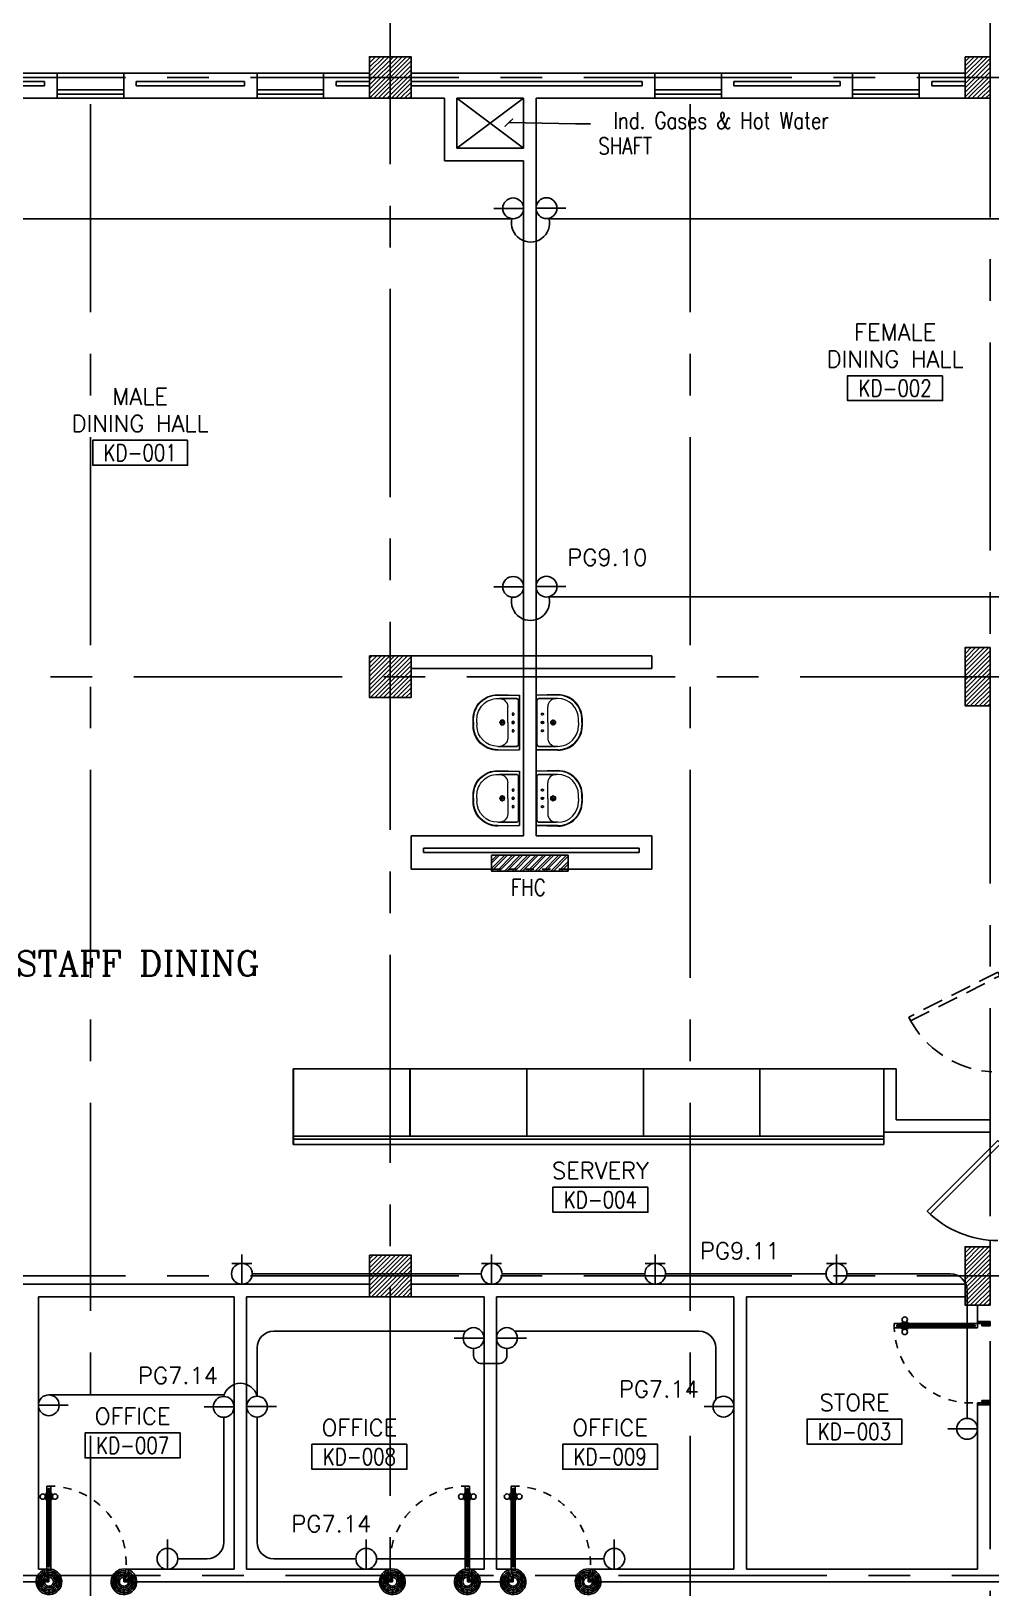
# Model space of a CAD drawing. Extents: x 0 to 93.3, y -13.5 to 76.8.
# Drawn here: x 27.47 to 38.99, y 46.07 to 64.78 of the extents above; entities that cross this region are included whole.
import ezdxf
from ezdxf.enums import TextEntityAlignment as Align

# ---------------------------------------------------------------- set-up
doc = ezdxf.new("R2010")
doc.units = 0
doc.header["$MEASUREMENT"] = 0
doc.header["$PDMODE"] = 3
doc.header["$PDSIZE"] = 0.1
for name, pattern in [('CENTERX2', [4, 2.5, -0.5, 0.5, -0.5]), ('DASHED', [0.75, 0.5, -0.25]), ('HIDDEN', [0.375, 0.25, -0.125])]:
    doc.linetypes.add(name, pattern=pattern)
doc.layers.get('0').update_dxf_attribs({"color": 11, "linetype": 'CONTINUOUS'})
doc.layers.get('DEFPOINTS').update_dxf_attribs({"color": 11, "linetype": 'CONTINUOUS'})
for name, color, linetype in [('A-JEERI', 11, 'CONTINUOUS'), ('AX-DIM', 11, 'CONTINUOUS'), ('AXES', 11, 'CENTERX2'), ('COL', 11, 'CONTINUOUS'), ('DOOR', 11, 'CONTINUOUS'), ('E-CLINE', 4, 'CONTINUOUS'), ('E-SOCKETS', 4, 'CONTINUOUS'), ('E-TRXT', 4, 'CONTINUOUS'), ('FHC', 11, 'CONTINUOUS'), ('FIX', 11, 'CONTINUOUS'), ('HAT', 11, 'CONTINUOUS'), ('INSUL', 11, 'CONTINUOUS'), ('RM-BOX', 11, 'CONTINUOUS'), ('RM-NAME', 11, 'CONTINUOUS'), ('RM-NO', 11, 'CONTINUOUS'), ('SHAFT', 11, 'CONTINUOUS'), ('SLOPE', 11, 'CONTINUOUS'), ('WALL', 11, 'CONTINUOUS'), ('WIN', 11, 'CONTINUOUS')]:
    doc.layers.add(name, color=color, linetype=linetype)
doc.styles.add('ROMANC', font='romanc', dxfattribs={"height": 0.1})
doc.styles.add('ROMANS', font='ROMANS.shx', dxfattribs={"width": 0.6})
doc.dimstyles.new('STANDARD in', dxfattribs={"dimtxt": 0.2, "dimasz": 0.1, "dimexe": 0.07, "dimexo": 0.05, "dimgap": 0.1, "dimtad": 1, "dimdec": 0, "dimlfac": 1000, "dimzin": 0, "dimdsep": 46, "dimtxsty": 'ROMANS', "dimblk": 'ARCHTICK', "dimcen": 0.05, "dimdle": 0.05, "dimclrd": 7, "dimclre": 7, "dimclrt": 2, "dimadec": 0, "dimazin": 0, "dimtfac": 1, "dimtdec": 0, "dimtmove": 2, "dimatfit": 3, "dimldrblk": 'ARCHTICK', "dimfxl": 0, "dimtolj": 1, "dimtzin": 0, "dimarcsym": 0})

# ---------------------------------------------------------------- blocks, each defined once
blk = doc.blocks.new('RM1')
at = {"layer": 'RM-BOX'}
blk.add_lwpolyline([(570, -200), (-570, -200), (-570, -500), (570, -500)], close=True, dxfattribs=at)
at = {"layer": 'RM-NAME', "style": 'ROMANS'}
for tag, p in [('ROOMNAME1', (0, 324)), ('ROOMNAME2', (0, 0))]:
    blk.add_attdef(tag, text='', height=200, dxfattribs=at).set_placement(p, align=Align.MIDDLE)
at = {"layer": 'RM-NO', "style": 'ROMANS', "width": 0.8}
blk.add_attdef('ROOMNO', text='', height=200, dxfattribs=at).set_placement((0, -350), align=Align.MIDDLE)
blk = doc.blocks.new('*X93')
at = {"color": 0}
for p, q in [((203889, 55131), (204359, 55601)), ((203889, 55184), (204306, 55601)), ((203889, 55237), (204253, 55601)), ((203889, 55290), (204199, 55601)), ((203889, 55343), (204146, 55601)), ((203889, 55396), (204093, 55601)), ((203889, 55449), (204040, 55601)), ((203889, 55502), (203987, 55601)), ((203889, 55555), (203934, 55601)), ((203912, 55101), (204389, 55578)), ((203965, 55101), (204389, 55525)), ((204018, 55101), (204389, 55472)), ((204071, 55101), (204389, 55419)), ((204124, 55101), (204389, 55366)), ((204177, 55101), (204389, 55313)), ((204230, 55101), (204389, 55260)), ((204283, 55101), (204389, 55207)), ((204336, 55101), (204389, 55154))]:
    blk.add_line(p, q, dxfattribs=at)
blk = doc.blocks.new('*X94')
at = {"color": 0}
for p, q in [((203889, 62343), (204346, 62801)), ((203889, 62396), (204293, 62801)), ((203889, 62450), (204240, 62801)), ((203889, 62503), (204187, 62801)), ((203889, 62556), (204134, 62801)), ((203889, 62609), (204081, 62801)), ((203889, 62662), (204028, 62801)), ((203889, 62715), (203975, 62801)), ((203889, 62768), (203922, 62801)), ((203899, 62301), (204389, 62790)), ((203952, 62301), (204389, 62737)), ((204005, 62301), (204389, 62684)), ((204058, 62301), (204389, 62631)), ((204111, 62301), (204389, 62578)), ((204164, 62301), (204389, 62525)), ((204217, 62301), (204389, 62472)), ((204270, 62301), (204389, 62419)), ((204323, 62301), (204389, 62366)), ((204376, 62301), (204389, 62313))]:
    blk.add_line(p, q, dxfattribs=at)
blk = doc.blocks.new('*X111')
at = {"color": 0}
for p, q in [((203887, 69501), (204387, 70001)), ((203889, 69556), (204334, 70001)), ((203889, 69609), (204281, 70001)), ((203889, 69662), (204228, 70001)), ((203889, 69715), (204175, 70001)), ((203889, 69768), (204121, 70001)), ((203889, 69821), (204068, 70001)), ((203889, 69874), (204015, 70001)), ((203889, 69927), (203962, 70001)), ((203889, 69980), (203909, 70001)), ((203940, 69501), (204389, 69950)), ((203993, 69501), (204389, 69897)), ((204046, 69501), (204389, 69844)), ((204099, 69501), (204389, 69791)), ((204152, 69501), (204389, 69738)), ((204205, 69501), (204389, 69685)), ((204258, 69501), (204389, 69632)), ((204311, 69501), (204389, 69579)), ((204364, 69501), (204389, 69526))]:
    blk.add_line(p, q, dxfattribs=at)
blk = doc.blocks.new('_ARCHTICK')
at = {"color": 0, "linetype": 'ByBlock', "const_width": 0.15}
blk.add_lwpolyline([(-0.5, -0.5), (0.5, 0.5)], dxfattribs=at)
blk = doc.blocks.new('*D136')
at = {"layer": 'AX-DIM', "color": 7, "lineweight": -2}
for p, q in [((6.53, 75.605), (81.32, 75.605)), ((6.58, 73.123), (6.58, 75.675)), ((81.27, 63.477), (81.27, 75.675))]:
    blk.add_line(p, q, dxfattribs=at)
at = {"layer": 'DEFPOINTS', "color": 0}
for p in [(81.27, 75.605), (6.58, 73.073), (81.27, 63.427)]:
    blk.add_point(p, dxfattribs=at)
at = {"layer": 'AX-DIM', "color": 7, "lineweight": -2, "xscale": 0.1, "yscale": 0.1, "zscale": 0.1, "rotation": 180}
blk.add_blockref('_ARCHTICK', (6.58, 75.605), dxfattribs=at)
at = {"layer": 'AX-DIM', "color": 7, "lineweight": -2, "xscale": 0.1, "yscale": 0.1, "zscale": 0.1}
blk.add_blockref('_ARCHTICK', (81.27, 75.605), dxfattribs=at)
at = {"layer": 'AX-DIM', "color": 2, "insert": (43.925, 75.805), "char_height": 0.2, "attachment_point": 5, "style": 'ROMANS'}
blk.add_mtext('\\A1;74690', dxfattribs=at)
blk = doc.blocks.new('C-300')
at = {"layer": 'HAT', "linetype": 'ByBlock', "ltscale": 0.3}
h = blk.add_hatch(dxfattribs=at)
h.set_pattern_fill('ANSI31', color=8, scale=300, style=0)
h.set_pattern_definition([(45, (-258496.182, -82361.005), (-26.5165043, 26.5165043), [])])
h.paths.add_polyline_path([(300, 500), (0, 500), (0, 250), (300, 250)])
h.paths.add_polyline_path([(300, 250), (0, 250), (0, 0), (300, 0)])
at = {"layer": 'COL'}
blk.add_lwpolyline([(0, 500), (300, 500), (300, 0), (0, 0)], close=True, dxfattribs=at)
blk = doc.blocks.new('LAV-003')
at = {"layer": 'FIX', "linetype": 'ByBlock'}
blk.add_line((-328, -25), (328, -25), dxfattribs=at)
at = {"layer": 'FIX', "linetype": 'Continuous', "lineweight": 20}
for p, q in [((-328, -285), (-328, -25)), ((0, -165), (-187, -165)), ((0, -165), (187, -165)), ((328, -285), (328, -25)), ((-288, -285), (-288, -265)), ((287, -285), (287, -265)), ((0, -535), (-38, -535)), ((0, -535), (38, -535)), ((0, -575), (-38, -575)), ((0, -575), (38, -575))]:
    blk.add_line(p, q, dxfattribs=at)
at = {"layer": 'FIX', "linetype": 'ByBlock', "ltscale": 0.3}
for p, q in [((-288, -265), (-288, -60)), ((0, -35), (-262, -35)), ((0, -35), (262, -35)), ((287, -265), (287, -60))]:
    blk.add_line(p, q, dxfattribs=at)
at = {"layer": 'FIX', "lineweight": 20}
for p, q in [((-16, -101), (15, -101)), ((0, -85), (0, -116))]:
    blk.add_line(p, q, dxfattribs=at)
at = {"layer": 'FIX', "linetype": 'DASHED', "lineweight": 20, "ltscale": 0.04}
for p, q in [((-36, -230), (37, -230)), ((0, -194), (0, -266))]:
    blk.add_line(p, q, dxfattribs=at)
at = {"layer": 'FIX', "linetype": 'Continuous', "lineweight": 20}
blk.add_lwpolyline([(295, -25), (0, -25), (-328, -25), (-334, -285, 0.414214), (-38, -582), (0, -582), (38, -582, 0.414214), (334, -285), (328, -25), (0, -25)], format="xyb", dxfattribs=at)
at = {"layer": 'FIX', "linetype": 'HIDDEN', "lineweight": 20, "ltscale": 0.05}
for centre in [(-100, -101), (100, -101)]:
    blk.add_circle(centre, 12.4, dxfattribs=at)
at = {"layer": 'FIX', "lineweight": 20}
for centre, radius in [((0, -101), 15.5), ((0, -230), 29.5), ((0, -230), 22.5)]:
    blk.add_circle(centre, radius, dxfattribs=at)
at = {"layer": 'FIX', "linetype": 'ByBlock', "ltscale": 0.3}
for centre, start, end in [((-262, -60), 90, 180), ((262, -60), 0, 90)]:
    blk.add_arc(centre, 25, start, end, dxfattribs=at)
at = {"layer": 'FIX', "linetype": 'Continuous', "lineweight": 20}
for centre, radius, start, end in [((-187, -265), 100, 90, 180), ((187, -265), 100, 0, 90), ((-38, -285), 290, 180, 270), ((-38, -285), 250, 180, 270), ((38, -285), 290, 270, 0), ((38, -285), 250, 270, 0)]:
    blk.add_arc(centre, radius, start, end, dxfattribs=at)
blk = doc.blocks.new('A$C24ED45A6')
at = {"layer": 'DOOR', "color": 0, "linetype": 'ByBlock'}
for p, q in [((925, 1100), (925, 1150)), ((925, 1150), (975, 1150)), ((975, 1150), (925, 1150)), ((975, 1100), (975, 1150)), ((909, 1055), (909, 990)), ((918, 1055), (909, 1055)), ((918, 990), (909, 990)), ((918, 978), (918, 1068)), ((925, 1068), (918, 1068)), ((918, 1055), (918, 990)), ((925, 978), (918, 978)), ((942, 1100), (925, 1100)), ((942, 1100), (942, 1120)), ((958, 1120), (942, 1120)), ((958, 1100), (958, 1120)), ((975, 1100), (958, 1100)), ((975, 1068), (982, 1068)), ((975, 978), (982, 978)), ((982, 978), (982, 1068)), ((982, 1055), (982, 990)), ((982, 1055), (991, 1055)), ((982, 990), (991, 990)), ((991, 1055), (991, 990)), ((925, 150), (925, 200)), ((925, 200), (942, 200)), ((942, 200), (942, 180)), ((958, 180), (958, 200)), ((958, 200), (975, 200)), ((975, 200), (975, 150)), ((0, 0), (0, 150)), ((0, 150), (25, 150)), ((50, 0), (0, 0)), ((25, 150), (25, 100)), ((25, 100), (50, 100)), ((50, 100), (50, 0)), ((925, 150), (975, 150)), ((942, 180), (958, 180)), ((975, 100), (950, 100)), ((950, 100), (950, 0)), ((1000, 150), (975, 150)), ((975, 150), (975, 100)), ((1000, 150), (1000, 0)), ((950, 0), (1000, 0))]:
    blk.add_line(p, q, dxfattribs=at)
at = {"layer": 'DOOR', "linetype": 'ByBlock'}
for p, q in [((925, 1100), (925, 200)), ((942, 200), (942, 1100)), ((958, 200), (958, 1100)), ((975, 200), (975, 1100))]:
    blk.add_line(p, q, dxfattribs=at)
at = {"layer": 'DOOR', "color": 9, "linetype": 'ByBlock'}
for p, q in [((50, 0), (0, 114)), ((50, 0), (0, 40)), ((50, 0), (37, 100)), ((950, 0), (1000, 114)), ((950, 0), (963, 100)), ((950, 0), (1000, 40))]:
    blk.add_line(p, q, dxfattribs=at)
at = {"layer": 'DOOR', "color": 0, "linetype": 'ByBlock'}
for centre in [(876, 1023), (1024, 1023)]:
    blk.add_circle(centre, 32.4, dxfattribs=at)
at = {"layer": 'DOOR', "linetype": 'HIDDEN', "ltscale": 0.5}
blk.add_arc((950, 222), 928, 88.456, 184.4816, dxfattribs=at)
at = {"layer": 'DOOR', "color": 9, "linetype": 'ByBlock'}
for centre, radius, start, end in [((50, 0), 154, 103.7142, 108.8947), ((50, 0), 134, 100.72, 111.8402), ((50, 0), 114, 102.6226, 115.9162), ((50, 0), 94.4, 90, 121.9818), ((50, 0), 74.4, 90, 132.2236), ((50, 0), 54.4, 90, 156.7926), ((50, 0), 34.4, 90, 180), ((50, 0), 14.4, 90, 180), ((950, 0), 94.4, 58.0182, 90), ((950, 0), 74.4, 47.7764, 90), ((950, 0), 54.4, 23.2074, 90), ((950, 0), 34.4, 0, 90), ((950, 0), 14.4, 0, 90), ((950, 0), 134, 68.1598, 79.28), ((950, 0), 114, 64.0838, 77.3774), ((950, 0), 154, 71.1053, 76.2858)]:
    blk.add_arc(centre, radius, start, end, dxfattribs=at)
at = {"layer": 'WALL'}
blk.add_line((1000, 0), (1000, 150), dxfattribs=at)
blk = doc.blocks.new('S110')
at = {"layer": 'E-SOCKETS'}
blk.add_line((0, 0), (358, 0), dxfattribs=at)
blk.add_circle((125, 0), 125, dxfattribs=at)

msp = doc.modelspace()

# ---------------------------------------------------------------- hatches: boundary and pattern name
at = {"layer": 'FHC', "linetype": 'ByBlock', "ltscale": 0.3}
h = msp.add_hatch(dxfattribs=at)
h.set_pattern_fill('ANSI32', color=11, scale=175, style=0)
h.set_pattern_definition([(44.999998, (-199.20165, 23.63371), (-0.046403885, 0.046403882), []), (44.999998, (-199.17071, 23.63371), (-0.046403885, 0.046403882), [])])
h.paths.add_polyline_path([(33.9145, 54.6847), (33.9145, 54.8747), (32.9945, 54.8747), (32.9945, 54.6847)])
h.paths.add_polyline_path([(32.7819, 54.2636), (32.7819, 54.6844), (33.0444, 54.6844), (33.0444, 54.2636)], flags=9)
at = {"layer": 'HAT'}
h = msp.add_hatch(dxfattribs=at)
h.set_pattern_fill('ANSI31', color=256, scale=0.3, style=0)
h.set_pattern_definition([(45, (-344.765687, -5.511), (-0.0265165043, 0.0265165043), [])])
h.paths.add_polyline_path([(38.9795, 57.02), (38.9795, 57.37), (38.6795, 57.37), (38.6795, 57.02)])
h.paths.add_polyline_path([(38.6795, 56.67), (38.9795, 56.67), (38.9795, 57.02), (38.6795, 57.02)])
h = msp.add_hatch(dxfattribs=at)
h.set_pattern_fill('ANSI31', color=256, scale=0.3, style=0)
h.set_pattern_definition([(45, (-344.765687, -12.711), (-0.0265165043, 0.0265165043), [])])
h.paths.add_polyline_path([(38.9795, 49.82), (38.9795, 50.17), (38.6795, 50.17), (38.6795, 49.82)])
h.paths.add_polyline_path([(38.6795, 49.47), (38.9795, 49.47), (38.9795, 49.82), (38.6795, 49.82)])

# ---------------------------------------------------------------- linework, layer by layer
at = {"layer": 'AXES'}
for p, q in [((31.7795, -12.8215), (31.7795, 76.0748)), ((38.9795, -1.4643), (38.9795, 75.7248)), ((92.6023, 64.22), (22.7795, 64.22)), ((28.1795, 5.4), (28.1795, 64.22)), ((35.3795, 5.4), (35.3795, 64.22)), ((0.7, 57.02), (92.5981, 57.02)), ((92.6023, 49.82), (22.7795, 49.82)), ((81.0195, 46.22), (22.7795, 46.22))]:
    msp.add_line(p, q, dxfattribs=at)
at = {"layer": 'COL'}
for points in [[(31.5295, 63.97), (31.5295, 64.47), (32.0295, 64.47), (32.0295, 63.97)], [(31.5295, 57.27), (31.5295, 56.77), (32.0295, 56.77), (32.0295, 57.27)], [(38.9795, 57.37), (38.9795, 56.67), (38.6795, 56.67), (38.6795, 57.37)], [(38.9795, 50.17), (38.9795, 49.47), (38.6795, 49.47), (38.6795, 50.17)], [(31.5295, 50.07), (31.5295, 49.57), (32.0295, 49.57), (32.0295, 50.07)]]:
    msp.add_lwpolyline(points, close=True, dxfattribs=at)
at = {"layer": 'DOOR', "color": 11, "linetype": 'HIDDEN'}
msp.add_lwpolyline([(38.0034, 52.929), (38.026, 52.8843), (39.0971, 53.4254), (39.0745, 53.47), (38.0034, 52.929, 0.2646419), (38.9995, 52.27, 0.4142117)], format="xyb", dxfattribs=at)
at = {"layer": 'DOOR'}
msp.add_lwpolyline([(38.226, 50.5965), (38.2614, 50.5611), (39.1099, 51.4096), (39.0745, 51.445), (38.226, 50.5965, 0.1989107), (39.0745, 50.245, 0.4142117)], format="xyb", dxfattribs=at)
at = {"layer": 'E-CLINE', "color": 4}
for p, q in [((33.2397, 62.5228), (25.8038, 62.5228)), ((43.5847, 62.5228), (33.6862, 62.5228)), ((33.6848, 57.9806), (33.7567, 57.9806)), ((32.8714, 49.845), (30.1225, 49.845)), ((34.8353, 49.845), (33.1214, 49.845)), ((37.0115, 49.845), (35.0853, 49.845)), ((32.6856, 49.1555), (30.3795, 49.1555)), ((33.2735, 49.1555), (35.4865, 49.1555)), ((32.7795, 48.948), (32.7795, 48.8652)), ((33.1795, 48.948), (33.1795, 48.8652)), ((35.6865, 48.3329), (35.6865, 48.9555)), ((32.8795, 48.7652), (33.0795, 48.7652)), ((31.6154, 46.42), (34.3436, 46.42))]:
    msp.add_line(p, q, dxfattribs=at)
at = {"layer": 'E-CLINE'}
for p, q in [((33.6848, 57.9806), (39.5966, 57.9806)), ((37.2615, 49.845), (38.5045, 49.845)), ((38.7045, 48.1073), (38.7045, 49.645)), ((30.1795, 48.3743), (30.1795, 48.9555)), ((27.6795, 48.3903), (29.7851, 48.3903)), ((29.7795, 48.121), (29.7795, 46.62)), ((30.1795, 48.1243), (30.1795, 46.62)), ((29.2286, 46.42), (29.5795, 46.42)), ((31.3654, 46.42), (30.3795, 46.42))]:
    msp.add_line(p, q, dxfattribs=at)
at = {"layer": 'E-CLINE', "color": 4}
for centre, radius, start, end in [((33.4629, 62.472), 0.229, 167.17609, 14.28364), ((33.4629, 57.9241), 0.229, 167.17609, 14.28364), ((35.4865, 48.9555), 0.2, 0, 90), ((32.8795, 48.8652), 0.1, 180, 270), ((33.0795, 48.8652), 0.1, 270, 0)]:
    msp.add_arc(centre, radius, start, end, dxfattribs=at)
at = {"layer": 'E-CLINE'}
for centre, radius, start, end in [((38.5045, 49.645), 0.2, 0, 90), ((30.3795, 48.9555), 0.2, 90, 180), ((29.9799, 48.3233), 0.206, 14.33031, 166.63382), ((29.5795, 46.62), 0.2, 270, 0), ((30.3795, 46.62), 0.2, 180, 270)]:
    msp.add_arc(centre, radius, start, end, dxfattribs=at)
at = {"layer": 'E-SOCKETS'}
for p, q in [((33.3795, 62.647), (33.0212, 62.647)), ((33.5295, 62.6498), (33.8879, 62.6498)), ((33.3795, 58.099), (33.0212, 58.099)), ((33.5295, 58.1019), (33.8879, 58.1019)), ((29.8774, 49.97), (30.1176, 49.97)), ((29.9975, 49.72), (29.9975, 50.0783)), ((32.8763, 49.97), (33.1165, 49.97)), ((32.9964, 49.72), (32.9964, 50.0783)), ((34.8401, 49.97), (35.0804, 49.97)), ((34.9603, 49.72), (34.9603, 50.0783)), ((37.0163, 49.97), (37.2566, 49.97)), ((37.1365, 49.72), (37.1365, 50.0783)), ((32.9045, 49.073), (32.5462, 49.073)), ((33.0545, 49.073), (33.4129, 49.073)), ((31.4904, 46.295), (31.4904, 46.6533)), ((34.4686, 46.295), (34.4686, 46.6533))]:
    msp.add_line(p, q, dxfattribs=at)
for centre in [(33.2545, 62.647), (33.6545, 62.6498), (33.2545, 58.099), (33.6545, 58.1019), (29.9975, 49.845), (32.9964, 49.845), (34.9603, 49.845), (37.1365, 49.845), (32.7795, 49.073), (33.1795, 49.073), (31.4904, 46.42), (34.4686, 46.42)]:
    msp.add_circle(centre, 0.125, dxfattribs=at)
at = {"layer": 'FHC', "linetype": 'ByBlock', "ltscale": 0.3}
for p, q in [((32.9945, 54.8747), (33.9145, 54.8747)), ((32.9945, 54.6847), (32.9945, 54.8747)), ((33.9145, 54.8747), (33.9145, 54.6847)), ((33.9145, 54.6847), (32.9945, 54.6847))]:
    msp.add_line(p, q, dxfattribs=at)
at = {"layer": 'FHC', "color": 250, "linetype": 'HIDDEN', "ltscale": 0.25}
msp.add_line((33.0043, 54.7077), (33.9138, 54.7077), dxfattribs=at)
at = {"layer": 'INSUL'}
for p, q in [((26.3295, 64.17), (27.6295, 64.17)), ((27.6295, 64.17), (27.6295, 64.12)), ((30.0295, 64.17), (28.7295, 64.17)), ((28.7295, 64.17), (28.7295, 64.12)), ((30.0295, 64.17), (30.0295, 64.12)), ((31.1295, 64.17), (31.5295, 64.17)), ((31.1295, 64.17), (31.1295, 64.12)), ((32.0295, 64.17), (34.8045, 64.17)), ((34.8045, 64.17), (34.8045, 64.12)), ((37.1795, 64.17), (35.9045, 64.17)), ((35.9045, 64.17), (35.9045, 64.12)), ((37.1795, 64.17), (37.1795, 64.12)), ((38.2795, 64.17), (38.6795, 64.17)), ((38.2795, 64.17), (38.2795, 64.12)), ((26.3295, 64.12), (27.6295, 64.12)), ((30.0295, 64.12), (28.7295, 64.12)), ((31.1295, 64.12), (31.5295, 64.12)), ((32.0295, 64.12), (34.8045, 64.12)), ((37.1795, 64.12), (35.9045, 64.12)), ((38.2795, 64.12), (38.6795, 64.12))]:
    msp.add_line(p, q, dxfattribs=at)
at = {"layer": 'SHAFT', "color": 251, "linetype": 'ByBlock'}
for p, q in [((32.5795, 63.97), (33.3795, 63.37)), ((32.5795, 63.37), (33.3795, 63.97))]:
    msp.add_line(p, q, dxfattribs=at)
at = {"layer": 'SLOPE', "linetype": 'ByBlock'}
for p, q in [((30.6138, 52.3077), (32.0138, 52.3077)), ((32.0138, 52.3077), (30.6138, 52.3077)), ((32.0138, 52.3077), (30.6138, 52.3077)), ((30.6138, 52.3077), (32.0138, 52.3077)), ((30.6138, 52.3077), (30.6138, 51.4977)), ((30.6138, 51.3977), (30.6138, 52.3077)), ((30.6178, 51.4977), (30.6178, 52.3077)), ((30.6178, 52.3077), (30.6178, 51.3977)), ((32.0138, 51.4977), (32.0138, 52.3077)), ((32.0138, 51.4977), (32.0138, 52.3077)), ((32.0138, 51.4977), (32.0138, 52.3077)), ((32.0138, 51.4977), (32.0138, 52.3077)), ((32.0138, 51.4977), (32.0138, 52.3077)), ((32.0138, 51.4977), (32.0138, 52.3077)), ((32.0178, 52.3077), (32.0178, 51.4977)), ((33.4178, 52.3077), (32.0178, 52.3077)), ((33.4178, 52.3077), (32.0178, 52.3077)), ((32.0178, 52.3077), (32.0178, 51.4977)), ((33.4178, 52.3077), (37.7045, 52.3077)), ((33.4178, 51.4977), (33.4178, 52.3077)), ((33.4178, 51.4978), (33.4178, 52.3077)), ((33.4178, 52.3077), (34.8178, 52.3077)), ((33.4178, 51.4978), (33.4178, 52.3077)), ((33.4178, 51.4977), (33.4178, 52.3077)), ((36.2178, 52.3078), (34.8178, 52.3078)), ((34.8178, 52.3078), (34.8178, 51.4978)), ((34.8178, 51.4977), (34.8178, 52.3077)), ((34.8178, 51.4978), (34.8178, 52.3077)), ((34.8178, 52.3077), (34.8178, 51.4978)), ((36.2178, 51.4978), (36.2178, 52.3078)), ((36.2178, 52.3078), (36.2178, 51.4978)), ((36.2178, 52.3078), (36.2178, 51.4978)), ((36.7678, 52.3078), (36.2178, 52.3078)), ((36.7678, 52.3078), (36.2178, 52.3078)), ((36.2178, 51.4977), (36.2178, 52.3077)), ((36.2178, 51.4978), (36.2178, 52.3077)), ((37.7045, 51.3978), (37.7045, 52.3077)), ((30.6138, 51.4977), (32.0138, 51.4977)), ((30.6138, 51.4977), (32.0138, 51.4977)), ((30.6138, 51.4977), (32.0138, 51.4977)), ((30.6138, 51.4977), (32.0138, 51.4977)), ((32.0178, 51.4977), (30.6138, 51.4977)), ((32.0138, 51.4627), (30.6138, 51.4627)), ((32.0178, 51.4977), (30.6178, 51.4977)), ((32.0138, 51.4627), (30.6488, 51.4627)), ((33.4178, 51.4977), (32.0178, 51.4977)), ((32.0178, 51.4977), (33.4178, 51.4977)), ((32.0178, 51.4977), (33.4178, 51.4977)), ((33.4178, 51.4977), (32.0178, 51.4977)), ((33.4178, 51.4627), (32.0178, 51.4627)), ((33.4178, 51.4627), (32.0178, 51.4627)), ((34.8178, 51.4978), (33.4178, 51.4978)), ((34.8178, 51.4978), (33.4178, 51.4978)), ((34.8178, 51.4978), (33.4178, 51.4978)), ((34.8178, 51.4978), (33.4178, 51.4978)), ((37.7045, 51.4978), (33.4178, 51.4978)), ((34.8178, 51.4978), (33.4178, 51.4978)), ((34.8178, 51.4978), (33.4178, 51.4978)), ((34.8178, 51.4978), (33.4178, 51.4978)), ((34.8178, 51.4978), (33.4178, 51.4978)), ((34.8178, 51.4978), (33.4178, 51.4978)), ((37.7045, 51.4628), (33.4178, 51.4628)), ((34.8178, 51.4628), (33.4178, 51.4628)), ((34.8178, 51.4978), (36.2178, 51.4978)), ((36.2178, 51.4978), (34.8178, 51.4978)), ((36.2178, 51.4628), (34.8178, 51.4628)), ((37.6178, 51.4978), (36.2178, 51.4978)), ((36.2178, 51.4978), (37.6178, 51.4978)), ((36.2178, 51.4978), (37.6178, 51.4978)), ((37.6178, 51.4628), (36.2178, 51.4628)), ((32.0138, 51.3977), (30.6138, 51.3977)), ((33.4178, 51.3977), (32.0178, 51.3977)), ((34.8178, 51.3978), (33.4178, 51.3978)), ((36.2178, 51.3978), (34.8178, 51.3978)), ((37.7045, 51.3978), (36.2178, 51.3978))]:
    msp.add_line(p, q, dxfattribs=at)
at = {"layer": 'WALL'}
for p, q in [((26.1795, 64.27), (27.7795, 64.27)), ((27.7795, 64.27), (27.7795, 63.97)), ((30.1795, 64.27), (28.5795, 64.27)), ((28.5795, 64.27), (28.5795, 63.97)), ((30.1795, 64.27), (30.1795, 63.97)), ((30.9795, 64.27), (30.9795, 63.97)), ((31.5295, 64.27), (30.9795, 64.27)), ((32.0295, 64.27), (34.9545, 64.27)), ((34.9545, 64.27), (34.9545, 63.97)), ((37.3295, 64.27), (35.7545, 64.27)), ((35.7545, 64.27), (35.7545, 63.97)), ((37.3295, 64.27), (37.3295, 63.97)), ((38.1295, 64.27), (38.1295, 63.97)), ((38.6795, 64.27), (38.1295, 64.27)), ((26.1795, 63.97), (27.7795, 63.97)), ((30.1795, 63.97), (28.5795, 63.97)), ((31.5295, 63.97), (30.9795, 63.97)), ((32.0295, 63.97), (32.4295, 63.97)), ((32.4295, 63.97), (32.4295, 63.22)), ((32.5795, 63.97), (33.3795, 63.97)), ((32.5795, 63.97), (32.5795, 63.37)), ((33.3795, 63.97), (33.3795, 63.37)), ((33.3795, 63.97), (33.3795, 63.37)), ((33.5295, 63.97), (33.5295, 55.1077)), ((33.5295, 63.97), (34.9545, 63.97)), ((37.3295, 63.97), (35.7545, 63.97)), ((38.6795, 63.97), (38.1295, 63.97)), ((32.5795, 63.37), (33.3795, 63.37)), ((33.3795, 63.22), (32.4295, 63.22)), ((33.3795, 63.22), (33.3795, 55.1077)), ((34.9177, 57.27), (32.0295, 57.27)), ((34.9177, 57.27), (34.9177, 57.12)), ((32.0295, 57.17), (32.0295, 56.77)), ((34.9177, 57.12), (32.0295, 57.12)), ((32.0295, 55.1077), (33.3795, 55.1077)), ((32.0295, 54.7077), (32.0295, 55.1077)), ((34.9177, 55.1077), (33.5295, 55.1077)), ((34.9177, 55.1077), (34.9177, 54.7077)), ((32.1795, 54.9577), (34.7677, 54.9577)), ((32.1795, 54.9577), (32.1795, 54.9077)), ((32.1795, 54.9077), (34.7677, 54.9077)), ((32.9945, 54.7077), (32.9945, 54.8747)), ((32.9945, 54.8747), (33.9145, 54.8747)), ((33.9145, 54.8747), (33.9145, 54.7074)), ((34.7677, 54.9577), (34.7677, 54.9077)), ((32.0295, 54.7077), (32.9945, 54.7077)), ((33.9145, 54.7077), (34.9177, 54.7077)), ((37.7045, 51.545), (37.7045, 52.3077)), ((37.7045, 52.3077), (37.8545, 52.3077)), ((37.8545, 51.695), (37.8545, 52.3077)), ((38.9795, 51.695), (37.8545, 51.695)), ((38.9795, 51.545), (38.9795, 51.695)), ((38.9795, 51.545), (37.7045, 51.545)), ((38.9795, 51.445), (38.9795, 51.545)), ((38.9795, 50.07), (38.9795, 50.245)), ((27.3045, 49.72), (31.5295, 49.72)), ((38.6795, 49.72), (32.0295, 49.72)), ((27.5545, 49.57), (27.5545, 46.295)), ((27.5545, 49.57), (29.9045, 49.57)), ((29.9045, 49.57), (29.9045, 46.295)), ((30.0545, 49.57), (30.0545, 46.295)), ((30.0545, 49.57), (31.5295, 49.57)), ((32.9045, 49.57), (32.0295, 49.57)), ((32.9045, 49.57), (32.9045, 46.295)), ((35.9045, 49.57), (33.0545, 49.57)), ((33.0545, 49.57), (33.0545, 46.295)), ((35.9045, 49.57), (35.9045, 46.295)), ((36.0545, 49.57), (36.0545, 46.295)), ((38.6795, 49.57), (36.0545, 49.57)), ((38.8295, 49.271), (38.8295, 49.47)), ((38.8295, 49.271), (38.9795, 49.271)), ((38.8295, 46.295), (38.8295, 48.271)), ((38.8295, 48.271), (38.9795, 48.271)), ((27.6309, 46.295), (27.5545, 46.295)), ((27.6309, 46.295), (27.6309, 46.145)), ((29.9045, 46.295), (28.6309, 46.295)), ((28.6309, 46.295), (28.6309, 46.145)), ((31.7545, 46.295), (30.0545, 46.295)), ((31.7545, 46.295), (31.7545, 46.145)), ((32.9045, 46.295), (32.7545, 46.295)), ((33.2045, 46.295), (33.0545, 46.295)), ((33.2045, 46.295), (33.2045, 46.145)), ((34.2045, 46.295), (34.2045, 46.145)), ((35.9045, 46.295), (34.2045, 46.295)), ((38.8295, 46.295), (36.0545, 46.295)), ((27.6309, 46.145), (25.8545, 46.145)), ((31.7545, 46.145), (28.6309, 46.145)), ((33.2045, 46.145), (32.7545, 46.145)), ((39.3495, 46.145), (34.2045, 46.145))]:
    msp.add_line(p, q, dxfattribs=at)
at = {"layer": 'WIN'}
for p, q in [((27.7795, 64.27), (28.5795, 64.27)), ((30.1795, 64.27), (30.9795, 64.27)), ((34.9545, 64.27), (35.7545, 64.27)), ((37.3295, 64.27), (38.1295, 64.27)), ((27.7795, 64.07), (28.5795, 64.07)), ((27.7795, 64.02), (28.5795, 64.02)), ((30.1795, 64.07), (30.9795, 64.07)), ((30.1795, 64.02), (30.9795, 64.02)), ((34.9545, 64.07), (35.7545, 64.07)), ((34.9545, 64.02), (35.7545, 64.02)), ((37.3295, 64.07), (38.1295, 64.07)), ((37.3295, 64.02), (38.1295, 64.02)), ((27.7795, 63.97), (28.5795, 63.97)), ((30.1795, 63.97), (30.9795, 63.97)), ((34.9545, 63.97), (35.7545, 63.97)), ((37.3295, 63.97), (38.1295, 63.97))]:
    msp.add_line(p, q, dxfattribs=at)

# ---------------------------------------------------------------- block references
at = {"layer": 'A-JEERI', "linetype": 'ByBlock', "yscale": 0.0009999999892897904, "zscale": 0.001}
for p, xscale, rotation in [((33.3545, 56.4701), -0.0009999999892897904, 270), ((33.5045, 56.4701), 0.0009999999892897904, 90), ((33.3545, 55.5581), -0.0009999999892897904, 270), ((33.5045, 55.5581), 0.0009999999892897904, 90)]:
    msp.add_blockref('LAV-003', p, dxfattribs=dict(at, xscale=xscale, rotation=rotation))
at = {"layer": 'COL', "linetype": 'ByBlock', "xscale": 0.001000000047497451, "yscale": 0.0009999999892897904, "zscale": 0.001}
msp.add_blockref('C-300', (38.6795, 63.97), dxfattribs=at)
at = {"layer": 'DOOR', "color": 0, "xscale": 0.0009999999892897904, "yscale": 0.0009999999892897904, "zscale": 0.001, "rotation": 90}
msp.add_blockref('A$C24ED45A6', (38.9795, 48.271), dxfattribs=at)
at = {"layer": 'DOOR', "color": 0, "yscale": 0.0009999999892897904, "zscale": 0.001}
for p, xscale in [((28.6309, 46.145), -0.001000000047497451), ((31.7545, 46.145), 0.001000000047497451), ((34.2045, 46.145), -0.001000000047497451)]:
    msp.add_blockref('A$C24ED45A6', p, dxfattribs=dict(at, xscale=xscale))
at = {"layer": 'E-CLINE', "yscale": 0.0009999999892897904, "zscale": 0.001}
for p, xscale, rotation in [((27.5545, 48.2653), -0.0009999999892897904, 180), ((29.9045, 48.246), 0.0009999999892897904, 180), ((30.0545, 48.2493), -0.0009999999892897904, 180), ((35.9045, 48.2493), 0.0009999999892897904, 180), ((38.8295, 47.9823), 0.0009999999892897904, 180), ((29.1036, 46.295), 0.0009999999892897904, 89.99999999999999)]:
    msp.add_blockref('S110', p, dxfattribs=dict(at, xscale=xscale, rotation=rotation))
at = {"layer": 'HAT', "xscale": 0.001000000047497451, "yscale": 0.0009999999892897904, "zscale": 0.001}
for name in ['*X111', '*X94', '*X93']:
    msp.add_blockref(name, (-172.359, -5.531), dxfattribs=at)
for p, values in [((37.8405, 60.8368), {'ROOMNO': 'KD-002', 'ROOMNAME2': 'DINING HALL', 'ROOMNAME1': 'FEMALE'}), ((28.7764, 60.0609), {'ROOMNO': 'KD-001', 'ROOMNAME2': 'DINING HALL', 'ROOMNAME1': 'MALE'}), ((34.3022, 51.0849), {'ROOMNO': 'KD-004', 'ROOMNAME2': 'SERVERY'}), ((37.3529, 48.2985), {'ROOMNO': 'KD-003', 'ROOMNAME2': 'STORE'}), ((28.686, 48.1329), {'ROOMNO': 'KD-007', 'ROOMNAME2': 'OFFICE'}), ((31.4093, 47.9968), {'ROOMNO': 'KD-008', 'ROOMNAME2': 'OFFICE'}), ((34.4193, 47.9968), {'ROOMNO': 'KD-009', 'ROOMNAME2': 'OFFICE'})]:
    msp.add_blockref('RM1', p, dxfattribs=at).add_auto_attribs(values)

# ---------------------------------------------------------------- texts
at = {"layer": 'E-TRXT', "color": 4, "style": 'ROMANS'}
for s, p in [('PG9.10', (33.9067, 58.3529)), ('PG9.11', (35.4981, 50.0207)), ('PG7.14', (28.7517, 48.5222)), ('PG7.14', (34.5237, 48.3598)), ('PG7.14', (30.5926, 46.7415))]:
    msp.add_text(s, height=0.2, dxfattribs=at).set_placement(p)
at = {"layer": 'FHC', "style": 'ROMANS', "width": 0.8}
msp.add_text('FHC', height=0.2, dxfattribs=at).set_placement((33.2289, 54.3886))
at = {"layer": 'RM-NAME', "style": 'ROMANC'}
msp.add_text('STAFF DINING', height=0.3, dxfattribs=at).set_placement((28.751, 53.5747), align=Align.MIDDLE)
at = {"layer": 'SHAFT', "color": 4, "style": 'ROMANS', "width": 0.8}
for s, p in [('Ind. Gases & Hot Water', (35.7507, 63.7033)), ('SHAFT', (34.599, 63.397))]:
    msp.add_text(s, height=0.2, dxfattribs=at).set_placement(p, align=Align.MIDDLE)

# ---------------------------------------------------------------- dimensions: what is measured, and where the dimension line sits
at = {"layer": 'AX-DIM'}
dim = msp.add_linear_dim(base=(81.2695, 75.6055), p1=(6.5795, 73.0728), p2=(81.2695, 63.4271), dimstyle='STANDARD in', dxfattribs=at)
dim.commit()
dim.dimension.update_dxf_attribs({"geometry": '*D136', "text_midpoint": (43.9245, 75.8055)})

# ---------------------------------------------------------------- leaders
at = {"layer": 'SHAFT', "color": 6, "linetype": 'ByBlock', "ltscale": 0.3}
msp.add_leader([(33.2033, 63.6782), (34.0026, 63.6648), (34.1814, 63.6648)], dimstyle='STANDARD in', dxfattribs=at)

doc.saveas('drawing.dxf')
